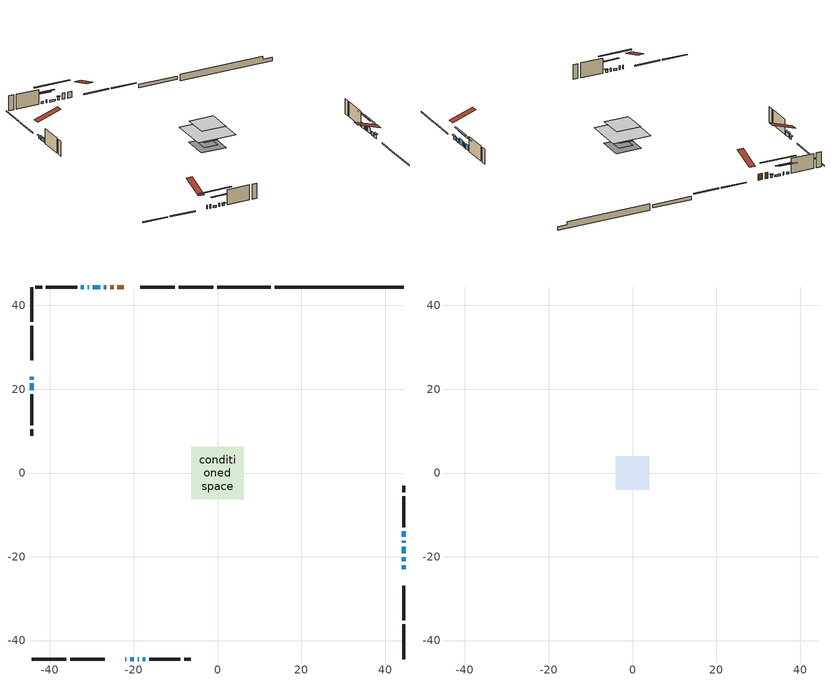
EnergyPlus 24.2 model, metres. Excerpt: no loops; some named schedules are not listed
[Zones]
conditioned space
 floor adiabatic (Floor2 construction): -2.24,-2.24 -2.24,2.24 2.24,2.24 2.24,-2.24 z0.91
 floor adiabatic (AdiabaticFloorConstruction): -6.26,-6.26 -6.26,6.26 6.26,6.26 6.26,-6.26 z3.35
 floor foundation (Slab1 construction): -4.17,-4.17 -4.17,4.17 4.17,4.17 4.17,-4.17 z-1.22
 floor foundation (Slab2 construction): -2.24,-2.24 -2.24,2.24 2.24,2.24 2.24,-2.24 z-0.65
 wall outside (RimJoist1 construction): -0.99,44.39 -9.27,44.39 / -44.39,-44.39 -36.12,-44.39 / -44.39,44.39 -44.39,36.12 / 44.39,-44.39 44.39,-36.12 z0.91:1.21
 wall outside (RimJoist2 construction): -10.19,44.39 -18.47,44.39 / -35.19,-44.39 -26.91,-44.39 / -44.39,35.19 -44.39,26.91 / 44.39,-35.19 44.39,-26.91 z0.91:1.21
 wall outside (AdiabaticWallConstruction 1): -22.38,44.39 -23.87,44.39 / -24.8,44.39 -25.63,44.39 z0.91:2.94
 wall outside (AdiabaticWallConstruction): -23.01,-44.39 -22.94,-44.39 / 44.39,-21.06 44.39,-20.12 / -22.01,-44.39 -21.8,-44.39 z0.91:2.13; -44.39,23.01 -44.39,22.29 z0.91:1.67; 44.39,-23 44.39,-21.98 / -44.39,21.36 -44.39,19.73 z0.91:2.03; -26.55,44.39 -27.12,44.39 / -30.75,44.39 -30.98,44.39 / -19.05,-44.39 -18.82,-44.39 z0.91:1.9; -28.04,44.39 -29.83,44.39 / -20.87,-44.39 -19.98,-44.39 z0.91:1.5; 44.39,-19.19 44.39,-17.62 z0.91:2.74; 44.39,-16.69 44.39,-16.18 / 44.39,-15.25 44.39,-13.88 z0.91:2.54; -31.91,44.39 -32.6,44.39 / -17.89,-44.39 -17.2,-44.39 z0.91:1.6
 wall outside (Wall1 construction): -33.53,44.39 -40.93,44.39 / -16.28,-44.39 -8.87,-44.39 / -44.39,18.81 -44.39,11.4 / 44.39,-12.95 44.39,-5.54 z0.91:5.79
 wall outside (Wall3 construction): -41.86,44.39 -43.47,44.39 / -7.94,-44.39 -6.34,-44.39 / -44.39,10.47 -44.39,8.87 / 44.39,-4.61 44.39,-3.01 z0.91:5.79
 wall foundation (FoundationWall1 construction): 13.67,44.39,-1.22 13.67,44.39,0.91 41.32,44.39,0.91 41.32,44.39,-0.14 44.39,44.39,-0.14 44.39,44.39,-1.22
 wall foundation (FoundationWall2 construction): 12.74,44.39 -0.06,44.39 z-0.65:0.42
 window (WindowConstruction 12): -23,-44.39 -22.94,-44.39 z0.91:2.13
 window (WindowConstruction 7): -44.39,23 -44.39,22.29 z0.91:1.67
 window (WindowConstruction 8): 44.39,-23 44.39,-21.99 z0.91:2.03
 window (WindowConstruction 9): 44.39,-21.06 44.39,-20.12 z0.91:2.13
 window (WindowConstruction 10): -26.56,44.39 -27.11,44.39 z0.91:1.9
 window (WindowConstruction 11): -44.39,21.36 -44.39,19.74 z0.91:2.03
 window (WindowConstruction 14): -28.04,44.39 -29.82,44.39 z0.91:1.5
 window (WindowConstruction 13): -22.01,-44.39 -21.8,-44.39 z0.91:2.13
 window (WindowConstruction 15): -20.87,-44.39 -19.98,-44.39 z0.91:1.5
 window (WindowConstruction): 44.39,-19.19 44.39,-17.62 z0.91:2.74
 window (WindowConstruction 1): 44.39,-16.69 44.39,-16.18 z0.91:2.53
 window (WindowConstruction 2): 44.39,-15.25 44.39,-13.88 z0.91:2.53
 window (WindowConstruction 3): -30.75,44.39 -30.98,44.39 z0.91:1.9
 window (WindowConstruction 4): -31.91,44.39 -32.6,44.39 z0.91:1.6
 window (WindowConstruction 5): -19.05,-44.39 -18.82,-44.39 z0.91:1.9
 window (WindowConstruction 6): -17.89,-44.39 -17.21,-44.39 z0.91:1.6
 door (Door): -22.38,44.39 -23.87,44.39 z0.91:2.94
 door (Door 1): -24.8,44.39 -25.63,44.39 z0.91:2.94
 ceiling adiabatic (AdiabaticFloorConstruction): 6.26,-6.26 6.26,6.26 -6.26,6.26 -6.26,-6.26 z3.35
attic - vented
 floor to conditioned space (Floor1 construction Reversed): -4,-4 -4,4 4,4 4,-4 z5.79
 roof outside (Roof1 construction): -21.45,44.39,5.79 -21.45,36.61,8.38 -19.4,36.61,8.38 -19.4,44.39,5.79; -23.93,-44.39,5.79 -23.93,-36.61,8.38 -25.98,-36.61,8.38 -25.98,-44.39,5.79; -44.39,23.93,5.79 -36.61,23.93,8.38 -36.61,25.98,8.38 -44.39,25.98,5.79; 44.39,-23.93,5.79 36.61,-23.93,8.38 36.61,-25.98,8.38 44.39,-25.98,5.79
shading: -44.39,21.99 -44.39,23.3 -44.86,23.3 -44.86,21.99 z1.97; 44.39,-21.69 44.39,-23.3 44.86,-23.3 44.86,-21.69 z2.33; -27.32,44.39 -26.35,44.39 -26.35,44.81 -27.32,44.81 z2.1; -44.39,19.44 -44.39,21.66 -44.86,21.66 -44.86,19.44 z2.33; -34.91,44.39 -22.96,44.39 -22.96,44.81 -34.91,44.81 z6.58; -14.9,-44.39 -25.95,-44.39 -25.95,-44.81 -14.9,-44.81 z6.58; 44.39,-14.98 44.39,-21.83 44.81,-21.83 44.81,-14.98 z5.38; 44.39,-13.54 44.39,-19.33 44.81,-19.33 44.81,-13.54 z5.17; 44.39,-11.24 44.39,-17.89 44.81,-17.89 44.81,-11.24 z5.17; -33.62,44.39 -28.11,44.39 -28.11,44.81 -33.62,44.81 z4.54; -35.24,44.39 -29.27,44.39 -29.27,44.81 -35.24,44.81 z4.24; -16.18,-44.39 -21.69,-44.39 -21.69,-44.81 -16.18,-44.81 z4.54; -17,-44.39 -18.09,-44.39 -18.09,-44.81 -17,-44.81 z1.8
[Building]
Building 1: Terrain=Suburbs
[Site:Location]
Toronto Intl AP_ON: Latitude {deg}=43.68; Longitude {deg}=-79.63; Time Zone {hr}=-5; Elevation {m}=173; Keep Site Location Information=Yes
[Site:GroundTemperature:Shallow]
4.59119, 2.66285, 2.50842, 3.42352, 7.09712, 10.7536, 13.9236, 15.9317, 16.1023, 14.4691, 11.3799, 7.83558
[Site:WaterMainsTemperature]
Calculation Method=Schedule; Temperature Schedule=mains temperature schedule
[Material] Roughness=Rough; Thermal Absorptance=0.9
Name | Thickness {m} | Conductivity {W/m-K} | Density {kg/m3} | Specific Heat {J/kg-K} | Solar Absorptance | Visible Absorptance
asphalt or fiberglass shingles | 0.00635 | 0.162714 | 1121.4 | 1465.45 | 0.4 | 0.4
ceiling loosefill ins | 0.169333 | 0.0480833 | 16.02 | 1046.75 | 0.7 | 0.7
ceiling stud and cavity | 0.1397 | 0.543394 | 65.682 | 1177.47 | 0.7 | 0.7
concrete 4.0 in. | 0.1016 | 1.803125 | 2242.8 | 837.4 | 0.7 | 0.7
concrete 8.0 in. | 0.2032 | 1.803125 | 2242.8 | 837.4 | 0.7 | 0.7
door material | 0.04445 | 0.188738 | 512.64 | 1214.23 | 0.7 | 0.7
exterior vertical ins | 0.0357255 | 0.029427 | 32.04 | 1214.23 | 0.7 | 0.7
exterior vertical ins 1 | 0.0052336 | 0.029427 | 32.04 | 1214.23 | 0.7 | 0.7
floor covering | 0.0127 | 9.015625 | 54.468 | 1339.84 | 0.6 | 0.6
floor covering 1 | 0.0127 | 0.0433444 | 54.468 | 1339.84 | 0.6 | 0.6
floor rigid ins; wall rigid ins 1 | 0.512978 | 0.029427 | 32.04 | 1214.23 | 0.7 | 0.7
floor stud and cavity | 0.0889 | 0.621767 | 50.32683 | 1063.81 | 0.7 | 0.7
floor stud and cavity 1 | 0.1397 | 1.75129 | 37.0049 | 1207.88 | 0.7 | 0.7
furniture material conditioned space 1 | 0.1524 | 0.115458 | 640.8 | 1214.23 | 0.6 | 0.6
gypsum board | 0.0127 | 0.160291 | 801 | 837.4 | 0.6 | 0.6
gypsum board 1 | 0.0127 | 0.160291 | 801 | 837.4 | 0.7 | 0.7
osb sheathing 0.5 in. | 0.0127 | 0.115458 | 512.64 | 1214.23 | 0.7 | 0.7
osb sheathing 0.75 in. | 0.01905 | 0.115458 | 512.64 | 1214.23 | 0.7 | 0.7
osb sheathing 2.0 in. | 0.0508 | 0.115458 | 512.64 | 1214.23 | 0.7 | 0.7
rim joist stud and cavity | 0.0508 | 0.177588 | 50.32683 | 1063.81 | 0.6 | 0.6
rim joist stud and cavity 1 | 0.0508 | 0.0448274 | 125.044 | 1163.47 | 0.6 | 0.6
wall rigid ins | 0.051816 | 0.029427 | 32.04 | 1214.23 | 0.7 | 0.7
wall stud and cavity | 0.1397 | 0.268041 | 139.0536 | 1170.24 | 0.7 | 0.7
wall stud and cavity 1 | 0.1397 | 0.208241 | 139.0536 | 1170.24 | 0.7 | 0.7
wall stud and cavity 2 | 0.0889 | 0.380278 | 52.3479 | 1209.89 | 0.7 | 0.7
wall stud and cavity 3 | 0.0889 | 0.391764 | 83.0341 | 1211.67 | 0.7 | 0.7
wood siding | 0.0254 | 0.102417 | 544.68 | 1172.36 | 0.4 | 0.4
wood siding 1; wood siding 2; wood siding 3 | 0.0254 | 0.102417 | 544.68 | 1172.36 | 0.7 | 0.7
[WindowMaterial:SimpleGlazingSystem]
Name | U-Factor {W/m2-K} | Solar Heat Gain Coefficient
WindowMaterial | 2.75837 | 0.59
WindowMaterial 1 | 2.77143 | 0.51
WindowMaterial 10 | 2.65106 | 0.37
WindowMaterial 11 | 2.73339 | 0.54
WindowMaterial 12 | 2.983789 | 0.6
WindowMaterial 2 | 2.79017 | 0.63
WindowMaterial 3 | 2.70727 | 0.46
WindowMaterial 4 | 2.75497 | 0.6
WindowMaterial 5 | 2.98492 | 0.6
WindowMaterial 6 | 2.75837 | 0.61
WindowMaterial 7 | 2.76632 | 0.49
WindowMaterial 8 | 2.7578 | 0.6
WindowMaterial 9 | 2.77825 | 0.56
[Construction]
AdiabaticFloorConstruction: floor stud and cavity 1, floor rigid ins, osb sheathing 0.75 in., floor covering 1
AdiabaticWallConstruction: wood siding 2, wall rigid ins 1, wall stud and cavity 2, gypsum board
AdiabaticWallConstruction 1: wood siding 3, wall rigid ins 1, wall stud and cavity 2, gypsum board
Door; Door 1: door material
Floor1 construction Reversed: gypsum board, ceiling stud and cavity, ceiling loosefill ins
Floor2 construction: floor stud and cavity, floor covering
FoundationWall1 construction; FoundationWall2 construction: concrete 8.0 in., gypsum board 1
furniture construction conditioned space 1: furniture material conditioned space 1
PartitionWallConstruction: gypsum board, wall stud and cavity 3, gypsum board
RimJoist1 construction: wood siding 1, rim joist stud and cavity
RimJoist2 construction: wood siding 1, osb sheathing 2.0 in., rim joist stud and cavity 1
Roof1 construction: asphalt or fiberglass shingles
Slab1 construction; Slab2 construction: concrete 4.0 in.
Wall1 construction: wood siding, osb sheathing 0.5 in., wall stud and cavity, gypsum board
Wall3 construction: wood siding, wall rigid ins, osb sheathing 0.5 in., wall stud and cavity 1, gypsum board
WindowConstruction: WindowMaterial
WindowConstruction 1: WindowMaterial 1
WindowConstruction 10: WindowMaterial 8
WindowConstruction 11: WindowMaterial 9
WindowConstruction 12: WindowMaterial 10
WindowConstruction 13: WindowMaterial 11
WindowConstruction 14; WindowConstruction 15: WindowMaterial 12
WindowConstruction 2: WindowMaterial 2
WindowConstruction 3; WindowConstruction 5: WindowMaterial 3
WindowConstruction 4: WindowMaterial 4
WindowConstruction 6: WindowMaterial 5
WindowConstruction 7: WindowMaterial 6
WindowConstruction 8; WindowConstruction 9: WindowMaterial 7
[Zone] Multiplier=1; Part of Total Floor Area=Yes
Name | Volume {m3}
attic - vented | 26.9342
conditioned space | 544.6
[Space]
Name | Zone | Volume {m3}
attic - vented 1 | attic - vented | 26.9342
conditioned space 1 | conditioned space | 544.6
[ZoneInfiltration:EffectiveLeakageArea]
infil attic - vented 1: Zone or Space=attic - vented 1; Schedule=Always On Discrete; Effective Air Leakage Area {cm2}=2644.97; Stack Coefficient=0.000180502; Wind Coefficient=9.07738e-06
[ZoneMixing]
whole house fan mix: Zone or Space=attic - vented; Schedule=Always On Continuous; Design Flow Rate Calculation Method=Flow/Zone; Design Flow Rate {m3/s}=0; Source Zone or Space=conditioned space
[SurfaceProperty:ExposedFoundationPerimeter] Exposed Perimeter Calculation Method=TotalExposedPerimeter
Name | Total Exposed Perimeter {m}
Slab1 | 30.724
Slab2 | 12.802
[InternalMass] Zone or ZoneList=conditioned space; Space or SpaceList=conditioned space 1
Name | Construction | Surface Area {m2}
furniture mass conditioned space 1 | furniture construction conditioned space 1 | 106.633
partition wall mass | PartitionWallConstruction | 246.5
[Lights]
interior lighting: Zone or ZoneList or Space or SpaceList=conditioned space 1; Schedule=interior lighting schedule; Design Level Calculation Method=LightingLevel; Lighting Level {W}=343.2; Return Air Fraction=0; Fraction Radiant=0.6; Fraction Visible=0.2; Fraction Replaceable=1
[People]
occupants: Zone or ZoneList or Space or SpaceList=conditioned space 1; Number of People Schedule=occupants schedule; Number of People Calculation Method=People; Number of People=3; Fraction Radiant=0.314171; Sensible Heat Fraction=0.56303; Activity Level Schedule=occupants activity schedule; Carbon Dioxide Generation Rate {m3/s-W}=0; Enable ASHRAE 55 Comfort Warnings=No; Mean Radiant Temperature Calculation Type=EnclosureAveraged
[ElectricEquipment] Zone or ZoneList or Space or SpaceList=conditioned space 1; Design Level Calculation Method=EquipmentLevel
Name | Schedule | Design Level {W} | Fraction Latent | Fraction Radiant | Fraction Lost
clothes dryer | clothes dryer schedule | 140.772 | 0.015 | 0.081 | 0.85
clothes washer | clothes washer schedule | 32.1985 | 0.03 | 0.162 | 0.7
cooking range | cooking range schedule | 215.147 | 0.08 | 0.432 | 0.2
dishwasher | dishwasher schedule | 66.8632 | 0.3 | 0.18 | 0.4
fridge | fridge schedule | 72.9452 | 0 | 0.6 | 0
mech vent bath fan 0 | mech vent bath fan 0 schedule | 50.2 | 0 | 0 | 1
mech vent bath fan 1 | mech vent bath fan 1 schedule | 50.2 | 0 | 0 | 1
mech vent bath fan 2 | mech vent bath fan 2 schedule | 50.2 | 0 | 0 | 1
mech vent house fan | mech vent house fan schedule | 0.95 | 0 | 0 | 1
mech vent house fan cfis | mech vent house fan cfis schedule | 0 | 0 | 0 | 0
mech vent range fan 0 | mech vent range fan 0 schedule | 57 | 0 | 0 | 1
misc plug loads | misc plug loads schedule | 494.7 | 0.045 | 0.513 | 0.1
whole house fan | Always On Discrete | 0 | 0 | 0 | 1
[OtherEquipment] Zone or ZoneList or Space or SpaceList=conditioned space 1; Design Level Calculation Method=EquipmentLevel
Name | Fuel Type | Schedule | Design Level {W} | Fraction Latent | Fraction Radiant | Fraction Lost
clothes dryer 1 | Electricity | clothes dryer schedule | 0 | 0.015 | 0.081 | 0.85
cooking range 1 | Electricity | cooking range schedule | 0 | 0.08 | 0.432 | 0.2
general water use latent | None | general water use schedule | 62.594 | 1 | 0 | 0
general water use sensible | None | general water use schedule | -61.6891 | 0 | 0.6 | 0
mech vent house fan latent load | None | Always On Discrete | 0 | 1 | 0 | 0
mech vent house fan sensible load | None | Always On Discrete | 0 | 0 | 0 | 0
water heater energy adjustment1 | NaturalGas | Always On Discrete | 0.01 | 0 | 0 | 1
[ZoneInfiltration:DesignFlowRate] Zone or ZoneList or Space or SpaceList=conditioned space 1; Schedule=Always On Discrete; Design Flow Rate Calculation Method=Flow/Zone; Design Flow Rate {m3/s}=0
infil flow; natural vent flow; whole house fan flow
[Foundation:Kiva] Initial Indoor Air Temperature {C}=18; Wall Depth Below Slab {m}=0.2032; Custom Block X Position 1 {m}=0.2159; Custom Block Z Position 1 {m}=0
Name | Wall Height Above Grade {m} | Custom Block Material Name 1 | Custom Block Depth 1 {m}
Foundation Kiva 1 | 0.910011 | exterior vertical ins | 2.13
Foundation Kiva 2 | 0.420014 | exterior vertical ins 1 | 1.07
[Foundation:Kiva:Settings]
Soil Conductivity {W/m-K}=0.849921; Soil Density {kg/m3}=1842.3; Soil Specific Heat {J/kg-K}=418.7; Ground Solar Absorptivity=0.9; Ground Thermal Absorptivity=0.9; Ground Surface Roughness {m}=0.03; Far-Field Width {m}=40; Deep-Ground Boundary Condition=ZeroFlux; Deep-Ground Depth {m}=40; Minimum Cell Dimension {m}=0.2; Maximum Cell Growth Coefficient=3; Simulation Timestep=Timestep
[Exterior:Lights]
exterior lighting: Schedule=exterior lighting schedule; Design Level {W}=75.6
[Schedule:Constant]
Name | Hourly Value
Always On Continuous; mech vent house fan schedule; mech vent house fan cfis schedule; Always On Discrete | 1
occupants activity schedule | 117.228
fridge schedule | 0
[Schedule:Week:Daily]
interior lighting schedule Week Rule - Jan1-Jan27: interior lighting schedule day, interior lighting schedule day, interior lighting schedule day, interior lighting schedule day, interior lighting schedule day, interior lighting schedule day, interior lighting schedule day, interior lighting schedule default day, interior lighting schedule default day, interior lighting schedule default day, interior lighting schedule default day, interior lighting schedule default day
interior lighting schedule Week Rule - Jan28-Feb3: interior lighting schedule day, interior lighting schedule day, interior lighting schedule day, interior lighting schedule day, interior lighting schedule day 1, interior lighting schedule day 1, interior lighting schedule day 1, interior lighting schedule default day, interior lighting schedule default day, interior lighting schedule default day, interior lighting schedule default day, interior lighting schedule default day
interior lighting schedule Week Rule - Feb4-Feb24: interior lighting schedule day 1, interior lighting schedule day 1, interior lighting schedule day 1, interior lighting schedule day 1, interior lighting schedule day 1, interior lighting schedule day 1, interior lighting schedule day 1, interior lighting schedule default day, interior lighting schedule default day, interior lighting schedule default day, interior lighting schedule default day, interior lighting schedule default day
interior lighting schedule Week Rule - Feb25-Mar3: interior lighting schedule day 1, interior lighting schedule day 1, interior lighting schedule day 1, interior lighting schedule day 1, interior lighting schedule day 2, interior lighting schedule day 2, interior lighting schedule day 2, interior lighting schedule default day, interior lighting schedule default day, interior lighting schedule default day, interior lighting schedule default day, interior lighting schedule default day
interior lighting schedule Week Rule - Mar4-Mar31: interior lighting schedule day 2, interior lighting schedule day 2, interior lighting schedule day 2, interior lighting schedule day 2, interior lighting schedule day 2, interior lighting schedule day 2, interior lighting schedule day 2, interior lighting schedule default day, interior lighting schedule default day, interior lighting schedule default day, interior lighting schedule default day, interior lighting schedule default day
interior lighting schedule Week Rule - Apr1-Apr28: interior lighting schedule day 3, interior lighting schedule day 3, interior lighting schedule day 3, interior lighting schedule day 3, interior lighting schedule day 3, interior lighting schedule day 3, interior lighting schedule day 3, interior lighting schedule default day, interior lighting schedule default day, interior lighting schedule default day, interior lighting schedule default day, interior lighting schedule default day
interior lighting schedule Week Rule - Apr29-May5: interior lighting schedule day 3, interior lighting schedule day 3, interior lighting schedule day 4, interior lighting schedule day 4, interior lighting schedule day 4, interior lighting schedule day 4, interior lighting schedule day 4, interior lighting schedule default day, interior lighting schedule default day, interior lighting schedule default day, interior lighting schedule default day, interior lighting schedule default day
interior lighting schedule Week Rule - May6-May26: interior lighting schedule day 4, interior lighting schedule day 4, interior lighting schedule day 4, interior lighting schedule day 4, interior lighting schedule day 4, interior lighting schedule day 4, interior lighting schedule day 4, interior lighting schedule default day, interior lighting schedule default day, interior lighting schedule default day, interior lighting schedule default day, interior lighting schedule default day
interior lighting schedule Week Rule - May27-Jun2: interior lighting schedule day 4, interior lighting schedule day 4, interior lighting schedule day 4, interior lighting schedule day 4, interior lighting schedule day 4, interior lighting schedule day 5, interior lighting schedule day 5, interior lighting schedule default day, interior lighting schedule default day, interior lighting schedule default day, interior lighting schedule default day, interior lighting schedule default day
interior lighting schedule Week Rule - Jun3-Jun30: interior lighting schedule day 5, interior lighting schedule day 5, interior lighting schedule day 5, interior lighting schedule day 5, interior lighting schedule day 5, interior lighting schedule day 5, interior lighting schedule day 5, interior lighting schedule default day, interior lighting schedule default day, interior lighting schedule default day, interior lighting schedule default day, interior lighting schedule default day
interior lighting schedule Week Rule - Jul1-Jul28: interior lighting schedule day 6, interior lighting schedule day 6, interior lighting schedule day 6, interior lighting schedule day 6, interior lighting schedule day 6, interior lighting schedule day 6, interior lighting schedule day 6, interior lighting schedule default day, interior lighting schedule default day, interior lighting schedule default day, interior lighting schedule default day, interior lighting schedule default day
interior lighting schedule Week Rule - Jul29-Aug4: interior lighting schedule day 6, interior lighting schedule day 6, interior lighting schedule day 6, interior lighting schedule day 7, interior lighting schedule day 7, interior lighting schedule day 7, interior lighting schedule day 7, interior lighting schedule default day, interior lighting schedule default day, interior lighting schedule default day, interior lighting schedule default day, interior lighting schedule default day
interior lighting schedule Week Rule - Aug5-Aug25: interior lighting schedule day 7, interior lighting schedule day 7, interior lighting schedule day 7, interior lighting schedule day 7, interior lighting schedule day 7, interior lighting schedule day 7, interior lighting schedule day 7, interior lighting schedule default day, interior lighting schedule default day, interior lighting schedule default day, interior lighting schedule default day, interior lighting schedule default day
interior lighting schedule Week Rule - Aug26-Sep1: interior lighting schedule day 7, interior lighting schedule day 7, interior lighting schedule day 7, interior lighting schedule day 7, interior lighting schedule day 7, interior lighting schedule day 7, interior lighting schedule day 8, interior lighting schedule default day, interior lighting schedule default day, interior lighting schedule default day, interior lighting schedule default day, interior lighting schedule default day
interior lighting schedule Week Rule - Sep2-Sep29: interior lighting schedule day 8, interior lighting schedule day 8, interior lighting schedule day 8, interior lighting schedule day 8, interior lighting schedule day 8, interior lighting schedule day 8, interior lighting schedule day 8, interior lighting schedule default day, interior lighting schedule default day, interior lighting schedule default day, interior lighting schedule default day, interior lighting schedule default day
interior lighting schedule Week Rule - Sep30-Oct6: interior lighting schedule day 8, interior lighting schedule day 9, interior lighting schedule day 9, interior lighting schedule day 9, interior lighting schedule day 9, interior lighting schedule day 9, interior lighting schedule day 9, interior lighting schedule default day, interior lighting schedule default day, interior lighting schedule default day, interior lighting schedule default day, interior lighting schedule default day
interior lighting schedule Week Rule - Oct7-Oct27: interior lighting schedule day 9, interior lighting schedule day 9, interior lighting schedule day 9, interior lighting schedule day 9, interior lighting schedule day 9, interior lighting schedule day 9, interior lighting schedule day 9, interior lighting schedule default day, interior lighting schedule default day, interior lighting schedule default day, interior lighting schedule default day, interior lighting schedule default day
interior lighting schedule Week Rule - Oct28-Nov3: interior lighting schedule day 9, interior lighting schedule day 9, interior lighting schedule day 9, interior lighting schedule day 9, interior lighting schedule day 10, interior lighting schedule day 10, interior lighting schedule day 10, interior lighting schedule default day, interior lighting schedule default day, interior lighting schedule default day, interior lighting schedule default day, interior lighting schedule default day
interior lighting schedule Week Rule - Nov4-Nov24: interior lighting schedule day 10, interior lighting schedule day 10, interior lighting schedule day 10, interior lighting schedule day 10, interior lighting schedule day 10, interior lighting schedule day 10, interior lighting schedule day 10, interior lighting schedule default day, interior lighting schedule default day, interior lighting schedule default day, interior lighting schedule default day, interior lighting schedule default day
interior lighting schedule Week Rule - Nov25-Dec1: interior lighting schedule day 10, interior lighting schedule day 10, interior lighting schedule day 10, interior lighting schedule day 10, interior lighting schedule day 10, interior lighting schedule day 10, interior lighting schedule day 11, interior lighting schedule default day, interior lighting schedule default day, interior lighting schedule default day, interior lighting schedule default day, interior lighting schedule default day
interior lighting schedule Week Rule - Dec2-Dec31: interior lighting schedule day 11, interior lighting schedule day 11, interior lighting schedule day 11, interior lighting schedule day 11, interior lighting schedule day 11, interior lighting schedule day 11, interior lighting schedule day 11, interior lighting schedule default day, interior lighting schedule default day, interior lighting schedule default day, interior lighting schedule default day, interior lighting schedule default day
occupants schedule Week Rule - Jan1-Dec31: occupants schedule day, occupants schedule day, occupants schedule day, occupants schedule day, occupants schedule day, occupants schedule day, occupants schedule day, occupants schedule default day, occupants schedule default day, occupants schedule default day, occupants schedule default day, occupants schedule default day
clothes dryer schedule Week Rule - Jan1-Dec31: clothes dryer schedule day, clothes dryer schedule day, clothes dryer schedule day, clothes dryer schedule day, clothes dryer schedule day, clothes dryer schedule day, clothes dryer schedule day, clothes dryer schedule default day, clothes dryer schedule default day, clothes dryer schedule default day, clothes dryer schedule default day, clothes dryer schedule default day
clothes washer schedule Week Rule - Jan1-Dec31: clothes washer schedule day, clothes washer schedule day, clothes washer schedule day, clothes washer schedule day, clothes washer schedule day, clothes washer schedule day, clothes washer schedule day, clothes washer schedule default day, clothes washer schedule default day, clothes washer schedule default day, clothes washer schedule default day, clothes washer schedule default day
cooking range schedule Week Rule - Jan1-Dec31: cooking range schedule day, cooking range schedule day, cooking range schedule day, cooking range schedule day, cooking range schedule day, cooking range schedule day, cooking range schedule day, cooking range schedule default day, cooking range schedule default day, cooking range schedule default day, cooking range schedule default day, cooking range schedule default day
dishwasher schedule Week Rule - Jan1-Dec31: dishwasher schedule day, dishwasher schedule day, dishwasher schedule day, dishwasher schedule day, dishwasher schedule day, dishwasher schedule day, dishwasher schedule day, dishwasher schedule default day, dishwasher schedule default day, dishwasher schedule default day, dishwasher schedule default day, dishwasher schedule default day
mech vent bath fan 0 schedule Week Rule - Jan1-Dec31: mech vent bath fan 0 schedule day, mech vent bath fan 0 schedule day, mech vent bath fan 0 schedule day, mech vent bath fan 0 schedule day, mech vent bath fan 0 schedule day, mech vent bath fan 0 schedule day, mech vent bath fan 0 schedule day, mech vent bath fan 0 schedule default day, mech vent bath fan 0 schedule default day, mech vent bath fan 0 schedule default day, mech vent bath fan 0 schedule default day, mech vent bath fan 0 schedule default day
mech vent bath fan 1 schedule Week Rule - Jan1-Dec31: mech vent bath fan 1 schedule day, mech vent bath fan 1 schedule day, mech vent bath fan 1 schedule day, mech vent bath fan 1 schedule day, mech vent bath fan 1 schedule day, mech vent bath fan 1 schedule day, mech vent bath fan 1 schedule day, mech vent bath fan 1 schedule default day, mech vent bath fan 1 schedule default day, mech vent bath fan 1 schedule default day, mech vent bath fan 1 schedule default day, mech vent bath fan 1 schedule default day
mech vent bath fan 2 schedule Week Rule - Jan1-Dec31: mech vent bath fan 2 schedule day, mech vent bath fan 2 schedule day, mech vent bath fan 2 schedule day, mech vent bath fan 2 schedule day, mech vent bath fan 2 schedule day, mech vent bath fan 2 schedule day, mech vent bath fan 2 schedule day, mech vent bath fan 2 schedule default day, mech vent bath fan 2 schedule default day, mech vent bath fan 2 schedule default day, mech vent bath fan 2 schedule default day, mech vent bath fan 2 schedule default day
mech vent range fan 0 schedule Week Rule - Jan1-Dec31: mech vent range fan 0 schedule day, mech vent range fan 0 schedule day, mech vent range fan 0 schedule day, mech vent range fan 0 schedule day, mech vent range fan 0 schedule day, mech vent range fan 0 schedule day, mech vent range fan 0 schedule day, mech vent range fan 0 schedule default day, mech vent range fan 0 schedule default day, mech vent range fan 0 schedule default day, mech vent range fan 0 schedule default day, mech vent range fan 0 schedule default day
misc plug loads schedule Week Rule - Jan1-Dec31: misc plug loads schedule day, misc plug loads schedule day, misc plug loads schedule day, misc plug loads schedule day, misc plug loads schedule day, misc plug loads schedule day, misc plug loads schedule day, misc plug loads schedule default day, misc plug loads schedule default day, misc plug loads schedule default day, misc plug loads schedule default day, misc plug loads schedule default day
general water use schedule Week Rule - Jan1-Dec31: general water use schedule day, general water use schedule day, general water use schedule day, general water use schedule day, general water use schedule day, general water use schedule day, general water use schedule day, general water use schedule default day, general water use schedule default day, general water use schedule default day, general water use schedule default day, general water use schedule default day
exterior lighting schedule Week Rule - Jan1-Jan27: exterior lighting schedule day, exterior lighting schedule day, exterior lighting schedule day, exterior lighting schedule day, exterior lighting schedule day, exterior lighting schedule day, exterior lighting schedule day, exterior lighting schedule default day, exterior lighting schedule default day, exterior lighting schedule default day, exterior lighting schedule default day, exterior lighting schedule default day
exterior lighting schedule Week Rule - Jan28-Feb3: exterior lighting schedule day, exterior lighting schedule day, exterior lighting schedule day, exterior lighting schedule day, exterior lighting schedule day 1, exterior lighting schedule day 1, exterior lighting schedule day 1, exterior lighting schedule default day, exterior lighting schedule default day, exterior lighting schedule default day, exterior lighting schedule default day, exterior lighting schedule default day
exterior lighting schedule Week Rule - Feb4-Feb24: exterior lighting schedule day 1, exterior lighting schedule day 1, exterior lighting schedule day 1, exterior lighting schedule day 1, exterior lighting schedule day 1, exterior lighting schedule day 1, exterior lighting schedule day 1, exterior lighting schedule default day, exterior lighting schedule default day, exterior lighting schedule default day, exterior lighting schedule default day, exterior lighting schedule default day
exterior lighting schedule Week Rule - Feb25-Mar3: exterior lighting schedule day 1, exterior lighting schedule day 1, exterior lighting schedule day 1, exterior lighting schedule day 1, exterior lighting schedule day 2, exterior lighting schedule day 2, exterior lighting schedule day 2, exterior lighting schedule default day, exterior lighting schedule default day, exterior lighting schedule default day, exterior lighting schedule default day, exterior lighting schedule default day
exterior lighting schedule Week Rule - Mar4-Mar31: exterior lighting schedule day 2, exterior lighting schedule day 2, exterior lighting schedule day 2, exterior lighting schedule day 2, exterior lighting schedule day 2, exterior lighting schedule day 2, exterior lighting schedule day 2, exterior lighting schedule default day, exterior lighting schedule default day, exterior lighting schedule default day, exterior lighting schedule default day, exterior lighting schedule default day
exterior lighting schedule Week Rule - Apr1-Apr28: exterior lighting schedule day 3, exterior lighting schedule day 3, exterior lighting schedule day 3, exterior lighting schedule day 3, exterior lighting schedule day 3, exterior lighting schedule day 3, exterior lighting schedule day 3, exterior lighting schedule default day, exterior lighting schedule default day, exterior lighting schedule default day, exterior lighting schedule default day, exterior lighting schedule default day
exterior lighting schedule Week Rule - Apr29-May5: exterior lighting schedule day 3, exterior lighting schedule day 3, exterior lighting schedule day 4, exterior lighting schedule day 4, exterior lighting schedule day 4, exterior lighting schedule day 4, exterior lighting schedule day 4, exterior lighting schedule default day, exterior lighting schedule default day, exterior lighting schedule default day, exterior lighting schedule default day, exterior lighting schedule default day
exterior lighting schedule Week Rule - May6-May26: exterior lighting schedule day 4, exterior lighting schedule day 4, exterior lighting schedule day 4, exterior lighting schedule day 4, exterior lighting schedule day 4, exterior lighting schedule day 4, exterior lighting schedule day 4, exterior lighting schedule default day, exterior lighting schedule default day, exterior lighting schedule default day, exterior lighting schedule default day, exterior lighting schedule default day
exterior lighting schedule Week Rule - May27-Jun2: exterior lighting schedule day 4, exterior lighting schedule day 4, exterior lighting schedule day 4, exterior lighting schedule day 4, exterior lighting schedule day 4, exterior lighting schedule day 5, exterior lighting schedule day 5, exterior lighting schedule default day, exterior lighting schedule default day, exterior lighting schedule default day, exterior lighting schedule default day, exterior lighting schedule default day
[Schedule:Year]
interior lighting schedule: interior lighting schedule Week Rule - Jan1-Jan27, 1, 1, 1, 27, interior lighting schedule Week Rule - Jan28-Feb3, 1, 28, 2, 3, interior lighting schedule Week Rule - Feb4-Feb24, 2, 4, 2, 24, interior lighting schedule Week Rule - Feb25-Mar3, 2, 25, 3, 3, interior lighting schedule Week Rule - Mar4-Mar31, 3, 4, 3, 31, interior lighting schedule Week Rule - Apr1-Apr28, 4, 1, 4, 28, interior lighting schedule Week Rule - Apr29-May5, 4, 29, 5, 5, interior lighting schedule Week Rule - May6-May26, 5, 6, 5, 26, interior lighting schedule Week Rule - May27-Jun2, 5, 27, 6, 2, interior lighting schedule Week Rule - Jun3-Jun30, 6, 3, 6, 30, interior lighting schedule Week Rule - Jul1-Jul28, 7, 1, 7, 28, interior lighting schedule Week Rule - Jul29-Aug4, 7, 29, 8, 4, interior lighting schedule Week Rule - Aug5-Aug25, 8, 5, 8, 25, interior lighting schedule Week Rule - Aug26-Sep1, 8, 26, 9, 1, interior lighting schedule Week Rule - Sep2-Sep29, 9, 2, 9, 29, interior lighting schedule Week Rule - Sep30-Oct6, 9, 30, 10, 6, interior lighting schedule Week Rule - Oct7-Oct27, 10, 7, 10, 27, interior lighting schedule Week Rule - Oct28-Nov3, 10, 28, 11, 3, interior lighting schedule Week Rule - Nov4-Nov24, 11, 4, 11, 24, interior lighting schedule Week Rule - Nov25-Dec1, 11, 25, 12, 1, interior lighting schedule Week Rule - Dec2-Dec31, 12, 2, 12, 31
occupants schedule: occupants schedule Week Rule - Jan1-Dec31, 1, 1, 12, 31
clothes dryer schedule: clothes dryer schedule Week Rule - Jan1-Dec31, 1, 1, 12, 31
clothes washer schedule: clothes washer schedule Week Rule - Jan1-Dec31, 1, 1, 12, 31
cooking range schedule: cooking range schedule Week Rule - Jan1-Dec31, 1, 1, 12, 31
dishwasher schedule: dishwasher schedule Week Rule - Jan1-Dec31, 1, 1, 12, 31
mech vent bath fan 0 schedule: mech vent bath fan 0 schedule Week Rule - Jan1-Dec31, 1, 1, 12, 31
mech vent bath fan 1 schedule: mech vent bath fan 1 schedule Week Rule - Jan1-Dec31, 1, 1, 12, 31
mech vent bath fan 2 schedule: mech vent bath fan 2 schedule Week Rule - Jan1-Dec31, 1, 1, 12, 31
mech vent range fan 0 schedule: mech vent range fan 0 schedule Week Rule - Jan1-Dec31, 1, 1, 12, 31
misc plug loads schedule: misc plug loads schedule Week Rule - Jan1-Dec31, 1, 1, 12, 31
general water use schedule: general water use schedule Week Rule - Jan1-Dec31, 1, 1, 12, 31
exterior lighting schedule: exterior lighting schedule Week Rule - Jan1-Jan27, 1, 1, 1, 27, exterior lighting schedule Week Rule - Jan28-Feb3, 1, 28, 2, 3, exterior lighting schedule Week Rule - Feb4-Feb24, 2, 4, 2, 24, exterior lighting schedule Week Rule - Feb25-Mar3, 2, 25, 3, 3, exterior lighting schedule Week Rule - Mar4-Mar31, 3, 4, 3, 31, exterior lighting schedule Week Rule - Apr1-Apr28, 4, 1, 4, 28, exterior lighting schedule Week Rule - Apr29-May5, 4, 29, 5, 5, exterior lighting schedule Week Rule - May6-May26, 5, 6, 5, 26, exterior lighting schedule Week Rule - May27-Jun2, 5, 27, 6, 2, exterior lighting schedule Week Rule - Jun3-Jun30, 6, 3, 6, 30, exterior lighting schedule Week Rule - Jul1-Jul28, 7, 1, 7, 28, exterior lighting schedule Week Rule - Jul29-Aug4, 7, 29, 8, 4, exterior lighting schedule Week Rule - Aug5-Aug25, 8, 5, 8, 25, exterior lighting schedule Week Rule - Aug26-Sep1, 8, 26, 9, 1, exterior lighting schedule Week Rule - Sep2-Sep29, 9, 2, 9, 29, exterior lighting schedule Week Rule - Sep30-Oct6, 9, 30, 10, 6, exterior lighting schedule Week Rule - Oct7-Oct27, 10, 7, 10, 27, exterior lighting schedule Week Rule - Oct28-Nov3, 10, 28, 11, 3, exterior lighting schedule Week Rule - Nov4-Nov24, 11, 4, 11, 24, exterior lighting schedule Week Rule - Nov25-Dec1, 11, 25, 12, 1, exterior lighting schedule Week Rule - Dec2-Dec31, 12, 2, 12, 31
[Schedule:Compact]
mains temperature schedule: Through: 01/01, For: AllDays, Until: 24:00, 8.43722, Through: 01/02, For: AllDays, Until: 24:00, 8.37111, Through: 01/03, For: AllDays, Until: 24:00, 8.30611, Through: 01/04, For: AllDays, Until: 24:00, 8.24222, Through: 01/05, For: AllDays, Until: 24:00, 8.17944, Through: 01/06, For: AllDays, Until: 24:00, 8.11833, Through: 01/07, For: AllDays, Until: 24:00, 8.05833, Through: 01/08, For: AllDays, Until: 24:00, 7.99944, Through: 01/09, For: AllDays, Until: 24:00, 7.94222, Through: 01/10, For: AllDays, Until: 24:00, 7.88611, Through: 01/11, For: AllDays, Until: 24:00, 7.83167, Through: 01/12, For: AllDays, Until: 24:00, 7.77833, Through: 01/13, For: AllDays, Until: 24:00, 7.72611, Through: 01/14, For: AllDays, Until: 24:00, 7.67556, Through: 01/15, For: AllDays, Until: 24:00, 7.62667, Through: 01/16, For: AllDays, Until: 24:00, 7.57889, Through: 01/17, For: AllDays, Until: 24:00, 7.53278, Through: 01/18, For: AllDays, Until: 24:00, 7.48778, Through: 01/19, For: AllDays, Until: 24:00, 7.44444, Through: 01/20, For: AllDays, Until: 24:00, 7.40278, Through: 01/21, For: AllDays, Until: 24:00, 7.36278, Through: 01/22, For: AllDays, Until: 24:00, 7.32389, Through: 01/23, For: AllDays, Until: 24:00, 7.28667, Through: 01/24, For: AllDays, Until: 24:00, 7.25056, Through: 01/25, For: AllDays, Until: 24:00, 7.21667, Through: 01/26, For: AllDays, Until: 24:00, 7.18389, Through: 01/27, For: AllDays, Until: 24:00, 7.15278, Through: 01/28, For: AllDays, Until: 24:00, 7.12333, Through: 01/29, For: AllDays, Until: 24:00, 7.09556, Through: 01/30, For: AllDays, Until: 24:00, 7.06944, Through: 01/31, For: AllDays, Until: 24:00, 7.04444, Through: 02/01, For: AllDays, Until: 24:00, 7.02167, Through: 02/02, For: AllDays, Until: 24:00, 7, Through: 02/03, For: AllDays, Until: 24:00, 6.98, Through: 02/04, For: AllDays, Until: 24:00, 6.96222, Through: 02/05, For: AllDays, Until: 24:00, 6.94556, Through: 02/06, For: AllDays, Until: 24:00, 6.93056, Through: 02/07, For: AllDays, Until: 24:00, 6.91722, Through: 02/08, For: AllDays, Until: 24:00, 6.90556, Through: 02/09, For: AllDays, Until: 24:00, 6.89556, Through: 02/10, For: AllDays, Until: 24:00, 6.88722, Through: 02/11, For: AllDays, Until: 24:00, 6.88056, Through: 02/12, For: AllDays, Until: 24:00, 6.875, Through: 02/13, For: AllDays, Until: 24:00, 6.87167, Through: 02/14, For: AllDays, Until: 24:00, 6.87, Through: 02/15, For: AllDays, Until: 24:00, 6.87, Through: 02/16, For: AllDays, Until: 24:00, 6.87167, Through: 02/17, For: AllDays, Until: 24:00, 6.875, Through: 02/18, For: AllDays, Until: 24:00, 6.88, Through: 02/19, For: AllDays, Until: 24:00, 6.88611, Through: 02/20, For: AllDays, Until: 24:00, 6.89444, Through: 02/21, For: AllDays, Until: 24:00, 6.90444, Through: 02/22, For: AllDays, Until: 24:00, 6.91611, Through: 02/23, For: AllDays, Until: 24:00, 6.92889, Through: 02/24, For: AllDays, Until: 24:00, 6.94389, Through: 02/25, For: AllDays, Until: 24:00, 6.96056, Through: 02/26, For: AllDays, Until: 24:00, 6.97833, Through: 02/27, For: AllDays, Until: 24:00, 6.99833, Through: 02/28, For: AllDays, Until: 24:00, 7.01944, Through: 03/01, For: AllDays, Until: 24:00, 7.04222, Through: 03/02, For: AllDays, Until: 24:00, 7.06667, Through: 03/03, For: AllDays, Until: 24:00, 7.09278, Through: 03/04, For: AllDays, Until: 24:00, 7.12056, Through: 03/05, For: AllDays, Until: 24:00, 7.15, Through: 03/06, For: AllDays, Until: 24:00, 7.18111, Through: 03/07, For: AllDays, Until: 24:00, 7.21333, Through: 03/08, For: AllDays, Until: 24:00, 7.24722, Through: 03/09, For: AllDays, Until: 24:00, 7.28278, Through: 03/10, For: AllDays, Until: 24:00, 7.32, Through: 03/11, For: AllDays, Until: 24:00, 7.35889, Through: 03/12, For: AllDays, Until: 24:00, 7.39889, Through: 03/13, For: AllDays, Until: 24:00, 7.44056, Through: 03/14, For: AllDays, Until: 24:00, 7.48389, Through: 03/15, For: AllDays, Until: 24:00, 7.52833, Through: 03/16, For: AllDays, Until: 24:00, 7.57444, Through: 03/17, For: AllDays, Until: 24:00, 7.62222, Through: 03/18, For: AllDays, Until: 24:00, 7.67111, Through: 03/19, For: AllDays, Until: 24:00, 7.72111, Through: 03/20, For: AllDays, Until: 24:00, 7.77333, Through: 03/21, For: AllDays, Until: 24:00, 7.82611, Through: 03/22, For: AllDays, Until: 24:00, 7.88111, Through: 03/23, For: AllDays, Until: 24:00, 7.93667, Through: 03/24, For: AllDays, Until: 24:00, 7.99389, Through: 03/25, For: AllDays, Until: 24:00, 8.05278, Through: 03/26, For: AllDays, Until: 24:00, 8.11278, Through: 03/27, For: AllDays, Until: 24:00, 8.17389, Through: 03/28, For: AllDays, Until: 24:00, 8.23611, Through: 03/29, For: AllDays, Until: 24:00, 8.3, Through: 03/30, For: AllDays, Until: 24:00, 8.365, Through: 03/31, For: AllDays, Until: 24:00, 8.43111, Through: 04/01, For: AllDays, Until: 24:00, 8.49833, Through: 04/02, For: AllDays, Until: 24:00, 8.56722, Through: 04/03, For: AllDays, Until: 24:00, 8.63667, Through: 04/04, For: AllDays, Until: 24:00, 8.70778, Through: 04/05, For: AllDays, Until: 24:00, 8.77944, Through: 04/06, For: AllDays, Until: 24:00, 8.85278, Through: 04/07, For: AllDays, Until: 24:00, 8.92667, Through: 04/08, For: AllDays, Until: 24:00, 9.00222, Through: 04/09, For: AllDays, Until: 24:00, 9.07833, Through: 04/10, For: AllDays, Until: 24:00, 9.15556, Through: 04/11, For: AllDays, Until: 24:00, 9.23389, Through: 04/12, For: AllDays, Until: 24:00, 9.31278, Through: 04/13, For: AllDays, Until: 24:00, 9.39278, Through: 04/14, For: AllDays, Until: 24:00, 9.47389, Through: 04/15, For: AllDays, Until: 24:00, 9.55611, Through: 04/16, For: AllDays, Until: 24:00, 9.63833, Through: 04/17, For: AllDays, Until: 24:00, 9.72222, Through: 04/18, For: AllDays, Until: 24:00, 9.80667, Through: 04/19, For: AllDays, Until: 24:00, 9.89167, Through: 04/20, For: AllDays, Until: 24:00, 9.97778, Through: 04/21, For: AllDays, Until: 24:00, 10.0644, Through: 04/22, For: AllDays, Until: 24:00, 10.1517, Through: 04/23, For: AllDays, Until: 24:00, 10.24, Through: 04/24, For: AllDays, Until: 24:00, 10.3289, Through: 04/25, For: AllDays, Until: 24:00, 10.4183, Through: 04/26, For: AllDays, Until: 24:00, 10.5083, Through: 04/27, For: AllDays, Until: 24:00, 10.5989, Through: 04/28, For: AllDays, Until: 24:00, 10.69, Through: 04/29, For: AllDays, Until: 24:00, 10.7817, Through: 04/30, For: AllDays, Until: 24:00, 10.8739, Through: 05/01, For: AllDays, Until: 24:00, 10.9667, Through: 05/02, For: AllDays, Until: 24:00, 11.0594, Through: 05/03, For: AllDays, Until: 24:00, 11.1533, Through: 05/04, For: AllDays, Until: 24:00, 11.2472, Through: 05/05, For: AllDays, Until: 24:00, 11.3411, Through: 05/06, For: AllDays, Until: 24:00, 11.4361, Through: 05/07, For: AllDays, Until: 24:00, 11.5306, Through: 05/08, For: AllDays, Until: 24:00, 11.6261, Through: 05/09, For: AllDays, Until: 24:00, 11.7217, Through: 05/10, For: AllDays, Until: 24:00, 11.8172, Through: 05/11, For: AllDays, Until: 24:00, 11.9128, Through: 05/12, For: AllDays, Until: 24:00, 12.0089, Through: 05/13, For: AllDays, Until: 24:00, 12.105, Through: 05/14, For: AllDays, Until: 24:00, 12.2017, Through: 05/15, For: AllDays, Until: 24:00, 12.2978, Through: 05/16, For: AllDays, Until: 24:00, 12.3944, Through: 05/17, For: AllDays, Until: 24:00, 12.4906, Through: 05/18, For: AllDays, Until: 24:00, 12.5872, Through: 05/19, For: AllDays, Until: 24:00, 12.6833, Through: 05/20, For: AllDays, Until: 24:00, 12.78, Through: 05/21, For: AllDays, Until: 24:00, 12.8761, Through: 05/22, For: AllDays, Until: 24:00, 12.9722, Through: 05/23, For: AllDays, Until: 24:00, 13.0683, Through: 05/24, For: AllDays, Until: 24:00, 13.1639, Through: 05/25, For: AllDays, Until: 24:00, 13.2594, Through: 05/26, For: AllDays, Until: 24:00, 13.355, Through: 05/27, For: AllDays, Until: 24:00, 13.45, Through: 05/28, For: AllDays, Until: 24:00, 13.545, Through: 05/29, For: AllDays, Until: 24:00, 13.6394, Through: 05/30, For: AllDays, Until: 24:00, 13.7333, Through: 05/31, For: AllDays, Until: 24:00, 13.8272, Through: 06/01, For: AllDays, Until: 24:00, 13.9206, Through: 06/02, For: AllDays, Until: 24:00, 14.0139, Through: 06/03, For: AllDays, Until: 24:00, 14.1061, Through: 06/04, For: AllDays, Until: 24:00, 14.1983, Through: 06/05, For: AllDays, Until: 24:00, 14.2894, Through: 06/06, For: AllDays, Until: 24:00, 14.3806, Through: 06/07, For: AllDays, Until: 24:00, 14.4711, Through: 06/08, For: AllDays, Until: 24:00, 14.5606, Through: 06/09, For: AllDays, Until: 24:00, 14.65, Through: 06/10, For: AllDays, Until: 24:00, 14.7383, Through: 06/11, For: AllDays, Until: 24:00, 14.8267, Through: 06/12, For: AllDays, Until: 24:00, 14.9133, Through: 06/13, For: AllDays, Until: 24:00, 15, Through: 06/14, For: AllDays, Until: 24:00, 15.0856, Through: 06/15, For: AllDays, Until: 24:00, 15.1706, Through: 06/16, For: AllDays, Until: 24:00, 15.255, Through: 06/17, For: AllDays, Until: 24:00, 15.3383, Through: 06/18, For: AllDays, Until: 24:00, 15.4206, Through: 06/19, For: AllDays, Until: 24:00, 15.5022, Through: 06/20, For: AllDays, Until: 24:00, 15.5828, Through: 06/21, For: AllDays, Until: 24:00, 15.6628, Through: 06/22, For: AllDays, Until: 24:00, 15.7417, Through: 06/23, For: AllDays, Until: 24:00, 15.8194, Through: 06/24, For: AllDays, Until: 24:00, 15.8961, Through: 06/25, For: AllDays, Until: 24:00, 15.9722, Through: 06/26, For: AllDays, Until: 24:00, 16.0467, Through: 06/27, For: AllDays, Until: 24:00, 16.1206, Through: 06/28, For: AllDays, Until: 24:00, 16.1933, Through: 06/29, For: AllDays, Until: 24:00, 16.265, Through: 06/30, For: AllDays, Until: 24:00, 16.3356, Through: 07/01, For: AllDays, Until: 24:00, 16.4044, Through: 07/02, For: AllDays, Until: 24:00, 16.4728, Through: 07/03, For: AllDays, Until: 24:00, 16.54, Through: 07/04, For: AllDays, Until: 24:00, 16.6056, Through: 07/05, For: AllDays, Until: 24:00, 16.67, Through: 07/06, For: AllDays, Until: 24:00, 16.7333, Through: 07/07, For: AllDays, Until: 24:00, 16.7956, Through: 07/08, For: AllDays, Until: 24:00, 16.8561, Through: 07/09, For: AllDays, Until: 24:00, 16.9156, Through: 07/10, For: AllDays, Until: 24:00, 16.9739, Through: 07/11, For: AllDays, Until: 24:00, 17.0306, Through: 07/12, For: AllDays, Until: 24:00, 17.0861, Through: 07/13, For: AllDays, Until: 24:00, 17.14, Through: 07/14, For: AllDays, Until: 24:00, 17.1928, Through: 07/15, For: AllDays, Until: 24:00, 17.2439, Through: 07/16, For: AllDays, Until: 24:00, 17.2939, Through: 07/17, For: AllDays, Until: 24:00, 17.3422, Through: 07/18, For: AllDays, Until: 24:00, 17.3894, Through: 07/19, For: AllDays, Until: 24:00, 17.435, Through: 07/20, For: AllDays, Until: 24:00, 17.4794, Through: 07/21, For: AllDays, Until: 24:00, 17.5217, Through: 07/22, For: AllDays, Until: 24:00, 17.5628, Through: 07/23, For: AllDays, Until: 24:00, 17.6028, Through: 07/24, For: AllDays, Until: 24:00, 17.6406, Through: 07/25, For: AllDays, Until: 24:00, 17.6772, Through: 07/26, For: AllDays, Until: 24:00, 17.7122, Through: 07/27, For: AllDays, Until: 24:00, 17.7456, Through: 07/28, For: AllDays, Until: 24:00, 17.7778, Through: 07/29, For: AllDays, Until: 24:00, 17.8078, Through: 07/30, For: AllDays, Until: 24:00, 17.8367, Through: 07/31, For: AllDays, Until: 24:00, 17.8639, Through: 08/01, For: AllDays, Until: 24:00, 17.8894, Through: 08/02, For: AllDays, Until: 24:00, 17.9133, Through: 08/03, For: AllDays, Until: 24:00, 17.9361, Through: 08/04, For: AllDays, Until: 24:00, 17.9567, Through: 08/05, For: AllDays, Until: 24:00, 17.9756, Through: 08/06, For: AllDays, Until: 24:00, 17.9933, Through: 08/07, For: AllDays, Until: 24:00, 18.0089, Through: 08/08, For: AllDays, Until: 24:00, 18.0233, Through: 08/09, For: AllDays, Until: 24:00, 18.0361, Through: 08/10, For: AllDays, Until: 24:00, 18.0467, Through: 08/11, For: AllDays, Until: 24:00, 18.0561, Through: 08/12, For: AllDays, Until: 24:00, 18.0639, Through: 08/13, For: AllDays, Until: 24:00, 18.07, Through: 08/14, For: AllDays, Until: 24:00, 18.0739, Through: 08/15, For: AllDays, Until: 24:00, 18.0767, Through: 08/16, For: AllDays, Until: 24:00, 18.0778, Through: 08/17, For: AllDays, Until: 24:00, 18.0772, Through: 08/18, For: AllDays, Until: 24:00, 18.075, Through: 08/19, For: AllDays, Until: 24:00, 18.0706, Through: 08/20, For: AllDays, Until: 24:00, 18.065, Through: 08/21, For: AllDays, Until: 24:00, 18.0578, Through: 08/22, For: AllDays, Until: 24:00, 18.0489, Through: 08/23, For: AllDays, Until: 24:00, 18.0383, Through: 08/24, For: AllDays, Until: 24:00, 18.0261, Through: 08/25, For: AllDays, Until: 24:00, 18.0122, Through: 08/26, For: AllDays, Until: 24:00, 17.9967, Through: 08/27, For: AllDays, Until: 24:00, 17.9794, Through: 08/28, For: AllDays, Until: 24:00, 17.9606, Through: 08/29, For: AllDays, Until: 24:00, 17.9406, Through: 08/30, For: AllDays, Until: 24:00, 17.9183, Through: 08/31, For: AllDays, Until: 24:00, 17.8944, Through: 09/01, For: AllDays, Until: 24:00, 17.8694, Through: 09/02, For: AllDays, Until: 24:00, 17.8428, Through: 09/03, For: AllDays, Until: 24:00, 17.8139, Through: 09/04, For: AllDays, Until: 24:00, 17.7839, Through: 09/05, For: AllDays, Until: 24:00, 17.7522, Through: 09/06, For: AllDays, Until: 24:00, 17.7194, Through: 09/07, For: AllDays, Until: 24:00, 17.6844, Through: 09/08, For: AllDays, Until: 24:00, 17.6483, Through: 09/09, For: AllDays, Until: 24:00, 17.6106, Through: 09/10, For: AllDays, Until: 24:00, 17.5711, Through: 09/11, For: AllDays, Until: 24:00, 17.5306, Through: 09/12, For: AllDays, Until: 24:00, 17.4883, Through: 09/13, For: AllDays, Until: 24:00, 17.4444, Through: 09/14, For: AllDays, Until: 24:00, 17.3989, Through: 09/15, For: AllDays, Until: 24:00, 17.3522, Through: 09/16, For: AllDays, Until: 24:00, 17.3039, Through: 09/17, For: AllDays, Until: 24:00, 17.2544, Through: 09/18, For: AllDays, Until: 24:00, 17.2033, Through: 09/19, For: AllDays, Until: 24:00, 17.1511, Through: 09/20, For: AllDays, Until: 24:00, 17.0972, Through: 09/21, For: AllDays, Until: 24:00, 17.0422, Through: 09/22, For: AllDays, Until: 24:00, 16.9856, Through: 09/23, For: AllDays, Until: 24:00, 16.9278, Through: 09/24, For: AllDays, Until: 24:00, 16.8683, Through: 09/25, For: AllDays, Until: 24:00, 16.8078, Through: 09/26, For: AllDays, Until: 24:00, 16.7461, Through: 09/27, For: AllDays, Until: 24:00, 16.6833, Through: 09/28, For: AllDays, Until: 24:00, 16.6189, Through: 09/29, For: AllDays, Until: 24:00, 16.5533, Through: 09/30, For: AllDays, Until: 24:00, 16.4867, Through: 10/01, For: AllDays, Until: 24:00, 16.4189, Through: 10/02, For: AllDays, Until: 24:00, 16.3494, Through: 10/03, For: AllDays, Until: 24:00, 16.2794, Through: 10/04, For: AllDays, Until: 24:00, 16.2083, Through: 10/05, For: AllDays, Until: 24:00, 16.1356, Through: 10/06, For: AllDays, Until: 24:00, 16.0622, Through: 10/07, For: AllDays, Until: 24:00, 15.9878, Through: 10/08, For: AllDays, Until: 24:00, 15.9117, Through: 10/09, For: AllDays, Until: 24:00, 15.835, Through: 10/10, For: AllDays, Until: 24:00, 15.7578, Through: 10/11, For: AllDays, Until: 24:00, 15.6789, Through: 10/12, For: AllDays, Until: 24:00, 15.5994, Through: 10/13, For: AllDays, Until: 24:00, 15.5189, Through: 10/14, For: AllDays, Until: 24:00, 15.4372, Through: 10/15, For: AllDays, Until: 24:00, 15.355, Through: 10/16, For: AllDays, Until: 24:00, 15.2722, Through: 10/17, For: AllDays, Until: 24:00, 15.1878, Through: 10/18, For: AllDays, Until: 24:00, 15.1033, Through: 10/19, For: AllDays, Until: 24:00, 15.0178, Through: 10/20, For: AllDays, Until: 24:00, 14.9317, Through: 10/21, For: AllDays, Until: 24:00, 14.8444, Through: 10/22, For: AllDays, Until: 24:00, 14.7567, Through: 10/23, For: AllDays, Until: 24:00, 14.6683, Through: 10/24, For: AllDays, Until: 24:00, 14.5794, Through: 10/25, For: AllDays, Until: 24:00, 14.4894, Through: 10/26, For: AllDays, Until: 24:00, 14.3994, Through: 10/27, For: AllDays, Until: 24:00, 14.3083, Through: 10/28, For: AllDays, Until: 24:00, 14.2172, Through: 10/29, For: AllDays, Until: 24:00, 14.125, Through: 10/30, For: AllDays, Until: 24:00, 14.0328, Through: 10/31, For: AllDays, Until: 24:00, 13.94, Through: 11/01, For: AllDays, Until: 24:00, 13.8467, Through: 11/02, For: AllDays, Until: 24:00, 13.7528, Through: 11/03, For: AllDays, Until: 24:00, 13.6589, Through: 11/04, For: AllDays, Until: 24:00, 13.5644, Through: 11/05, For: AllDays, Until: 24:00, 13.4694, Through: 11/06, For: AllDays, Until: 24:00, 13.3744, Through: 11/07, For: AllDays, Until: 24:00, 13.2794, Through: 11/08, For: AllDays, Until: 24:00, 13.1839, Through: 11/09, For: AllDays, Until: 24:00, 13.0878, Through: 11/10, For: AllDays, Until: 24:00, 12.9922, Through: 11/11, For: AllDays, Until: 24:00, 12.8961, Through: 11/12, For: AllDays, Until: 24:00, 12.7994, Through: 11/13, For: AllDays, Until: 24:00, 12.7033, Through: 11/14, For: AllDays, Until: 24:00, 12.6072, Through: 11/15, For: AllDays, Until: 24:00, 12.5106, Through: 11/16, For: AllDays, Until: 24:00, 12.4139, Through: 11/17, For: AllDays, Until: 24:00, 12.3178, Through: 11/18, For: AllDays, Until: 24:00, 12.2211, Through: 11/19, For: AllDays, Until: 24:00, 12.125, Through: 11/20, For: AllDays, Until: 24:00, 12.0289, Through: 11/21, For: AllDays, Until: 24:00, 11.9328, Through: 11/22, For: AllDays, Until: 24:00, 11.8367, Through: 11/23, For: AllDays, Until: 24:00, 11.7411, Through: 11/24, For: AllDays, Until: 24:00, 11.6456, Through: 11/25, For: AllDays, Until: 24:00, 11.5506, Through: 11/26, For: AllDays, Until: 24:00, 11.4556, Through: 11/27, For: AllDays, Until: 24:00, 11.3606, Through: 11/28, For: AllDays, Until: 24:00, 11.2667, Through: 11/29, For: AllDays, Until: 24:00, 11.1722, Through: 11/30, For: AllDays, Until: 24:00, 11.0789, Through: 12/01, For: AllDays, Until: 24:00, 10.9856, Through: 12/02, For: AllDays, Until: 24:00, 10.8928, Through: 12/03, For: AllDays, Until: 24:00, 10.8006, Through: 12/04, For: AllDays, Until: 24:00, 10.7089, Through: 12/05, For: AllDays, Until: 24:00, 10.6178, Through: 12/06, For: AllDays, Until: 24:00, 10.5267, Through: 12/07, For: AllDays, Until: 24:00, 10.4367, Through: 12/08, For: AllDays, Until: 24:00, 10.3472, Through: 12/09, For: AllDays, Until: 24:00, 10.2583, Through: 12/10, For: AllDays, Until: 24:00, 10.17, Through: 12/11, For: AllDays, Until: 24:00, 10.0822, Through: 12/12, For: AllDays, Until: 24:00, 9.99556, Through: 12/13, For: AllDays, Until: 24:00, 9.90944, Through: 12/14, For: AllDays, Until: 24:00, 9.82389, Through: 12/15, For: AllDays, Until: 24:00, 9.73944, Through: 12/16, For: AllDays, Until: 24:00, 9.65556, Through: 12/17, For: AllDays, Until: 24:00, 9.57278, Through: 12/18, For: AllDays, Until: 24:00, 9.49056, Through: 12/19, For: AllDays, Until: 24:00, 9.40944, Through: 12/20, For: AllDays, Until: 24:00, 9.32944, Through: 12/21, For: AllDays, Until: 24:00, 9.25, Through: 12/22, For: AllDays, Until: 24:00, 9.17167, Through: 12/23, For: AllDays, Until: 24:00, 9.09389, Through: 12/24, For: AllDays, Until: 24:00, 9.01778, Through: 12/25, For: AllDays, Until: 24:00, 8.94222, Through: 12/26, For: AllDays, Until: 24:00, 8.86778, Through: 12/27, For: AllDays, Until: 24:00, 8.79444, Through: 12/28, For: AllDays, Until: 24:00, 8.72222, Through: 12/29, For: AllDays, Until: 24:00, 8.65111, Through: 12/30, For: AllDays, Until: 24:00, 8.58167, Through: 12/31, For: AllDays, Until: 24:00, 8.51278
